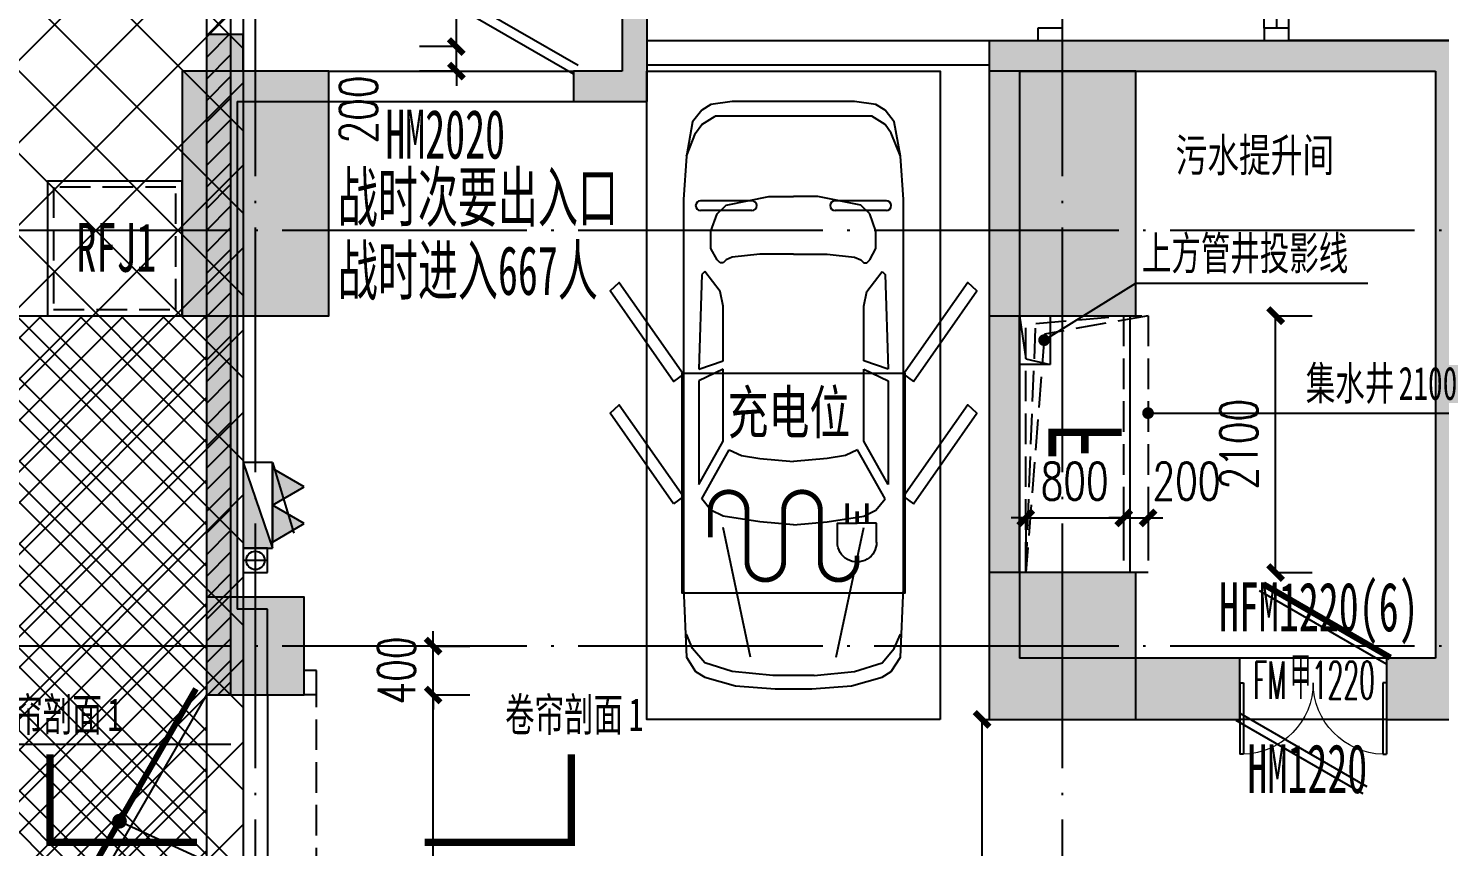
# Model space of a CAD drawing. Header units: millimetres. Extents: x 12325263 to 13848842, y -1463133 to 573208.
# Drawn here: x 12562939 to 12574483, y -1140928 to -1134237 of the extents above; entities that cross this region are included whole.
import ezdxf
from ezdxf.xclip import XClip

# ---------------------------------------------------------------- set-up
doc = ezdxf.new("R2010")
doc.units = ezdxf.units.MM
doc.header["$LTSCALE"] = 1000
doc.header["$XCLIPFRAME"] = 0
for name, pattern in [('__DASH', [0.35, 0.25, -0.1]), ('ACAD_ISO02W100', [15, 12, -3]), ('DASH', [0.35, 0.25, -0.1]), ('DASHED2', [0.375, 0.25, -0.125]), ('DOTE', [2.42, 2, -0.2, 0.02, -0.2]), ('地下室负三层平面图$0$-3F平面$0$$AUDIT_BAD_LTYPE2', [0])]:
    doc.linetypes.add(name, pattern=pattern)
for name, color, linetype in [('#s-灭火器', 20, 'Continuous'), ('-2F平面$0$PARTS-CAR公寓子母车位', 240, 'Continuous'), ('-2F平面$0$WALL-SHATCH', 8, 'Continuous'), ('A-ANNO-DIMS', 83, 'Continuous'), ('A-ANNO-SYMB', 3, 'Continuous'), ('A-ANNO-TEXT', 7, 'Continuous'), ('A-AXIS', 16, 'DOTE'), ('A-COLS', 6, 'Continuous'), ('A-WALL', 5, 'Continuous'), ('A-WALL-PATT', 8, 'Continuous'), ('A_WALL(防火墙)', 151, 'Continuous'), ('AXIS', 3, 'Continuous'), ('C-充电桩防火卷帘', 254, 'Continuous'), ('DOOR_FIRE', 1, 'Continuous'), ('DOOR_FIRE_TEXT', 7, 'Continuous'), ('EQUIP_消火栓', 7, 'Continuous'), ('J-集水井', 40, 'Continuous'), ('PUB_DIM', 83, 'Continuous'), ('PUB_HATCH', 8, 'Continuous'), ('PUB_TEXT', 7, 'Continuous'), ('ROAD-LINE', 20, 'Continuous'), ('VPIPE-消防中', 3, 'Continuous'), ('WALL', 5, 'Continuous'), ('人防墙', 6, 'Continuous'), ('人防平时标注', 42, 'Continuous'), ('人防门', 60, 'Continuous'), ('人防门编号', 73, 'Continuous'), ('人防集水井', 62, 'Continuous'), ('公寓机动车库', 23, 'Continuous'), ('投影线', 6, 'ACAD_ISO02W100'), ('水条件', 1, 'Continuous'), ('水沟+分水线', 133, 'Continuous')]:
    doc.layers.add(name, color=color, linetype=linetype)
doc.layers.add('人防文字', color=3, linetype='Continuous', lineweight=15)
doc.styles.add('-黑体', font='simhei.ttf')
doc.styles.add('_TCH_DIM_T3', font='SIMPLEX.shx', dxfattribs={"width": 0.705882, "bigfont": 'GBCBIG.shx'})
doc.styles.add('_TCH_WINDOW', font='SIMPLEX', dxfattribs={"width": 0.7, "height": 3.5, "bigfont": 'GBCBIG'})
doc.styles.add('TITXV', font='', dxfattribs={"width": 0.7})
doc.styles.add('宋体', font='', dxfattribs={"width": 0.65})
doc.styles.add('标注宋体', font='', dxfattribs={"width": 0.6})
doc.styles.add('黑体', font='simhei.ttf', dxfattribs={"width": 0.7})
doc.styles.get('TITXV').set_extended_font_data('SimSun')
doc.styles.get('宋体').set_extended_font_data('SimSun')
doc.styles.get('标注宋体').set_extended_font_data('NSimSun')
doc.dimstyles.new('_TCH_ARCH&&120', dxfattribs={"dimtxt": 306, "dimasz": 120, "dimexe": 300, "dimexo": 360, "dimgap": 147, "dimtad": 1, "dimdec": 0, "dimzin": 0, "dimdsep": 46, "dimtxsty": '_TCH_DIM_T3', "dimblk": 'ARCHTICK', "dimcen": 0.09, "dimclrt": 7, "dimazin": 2, "dimtfac": 1, "dimtdec": 0, "dimtix": 1, "dimtmove": 2, "dimatfit": 3, "dimfxl": 1, "dimfxlon": 1, "dimtolj": 1, "dimtzin": 0, "dimarcsym": 0})

# ---------------------------------------------------------------- blocks, each defined once
blk = doc.blocks.new('asdgafgfasdfagfagasdgagRFJ1')
at = {"layer": '人防集水井'}
blk.add_lwpolyline([(-50, -1050), (1050, -1050), (1050, 50), (-50, 50)], close=True, dxfattribs=at)
at = {"layer": '人防集水井', "linetype": 'DASH'}
blk.add_lwpolyline([(0, -1000), (1000, -1000), (1000, 0), (0, 0)], close=True, dxfattribs=at)
at = {"layer": '人防集水井', "style": '标注宋体', "width": 0.6}
blk.add_text('RFJ1', height=400, dxfattribs=at).set_placement((186, -691))
blk = doc.blocks.new('asdgafgfasdfagfagasdgagadfgsdhgd$DorLib2D$00000183')
at = {"color": 0}
for p, q in [((-0.52, 0.0846), (0.346, 0.5846)), ((-0.5, 0.05), (0.366, 0.55))]:
    blk.add_line(p, q, dxfattribs=at)
blk = doc.blocks.new('asdgafgfasdfagfagasdgagadfgsdhgd人防$DorLib2D$00000211')
at = {"color": 0}
for p, q in [((-0.5, 0.05), (-0.067, 0.3)), ((0.5, 0.05), (0.067, 0.3))]:
    blk.add_line(p, q, dxfattribs=at)
at = {"color": 0, "const_width": 0.01}
for points in [[(-0.51, 0.0673), (-0.077, 0.3173)], [(0.51, 0.0673), (0.077, 0.3173)]]:
    blk.add_lwpolyline(points, dxfattribs=at)
blk = doc.blocks.new('asdgafgfasdfagfagasdgag$DorLib2D$00000206')
at = {"color": 0}
for p, q in [((-0.5267, 0.2129), (0.3394, 0.7129)), ((-0.5, 0.1667), (0.366, 0.6667)), ((0.5, -0.1667), (-0.366, -0.6667)), ((0.5267, -0.2129), (-0.3394, -0.7129))]:
    blk.add_line(p, q, dxfattribs=at)
blk = doc.blocks.new('asdgafgf20230228-rf2')
at = {"layer": 'PUB_HATCH'}
for points in [[(-3717, -12567), (-3800, -12650), (-3800, -15600), (-3600, -15850), (-3600, -12650)], [(-6900, -15600), (-6900, -15300), (-7200, -15300), (-7200, -15700), (-7017, -15717)], [(-550, -15600), (-800, -15350), (-800, -20900), (-550, -20400)], [(-800, -15350), (-550, -15600), (2850, -15600), (3100, -15350)], [(3100, -15350), (2850, -15600), (2850, -20400), (3100, -20900)], [(-6950, -15850), (-6200, -15850), (-6200, -15600), (-6900, -15600), (-7017, -15717)], [(-3800, -15600), (-4200, -15600), (-4200, -15850), (-3600, -15850)], [(-7017, -15717), (-7200, -15700), (-7200, -20000), (-6950, -20000), (-6950, -15850)], [(-7200, -20000), (-7200, -20700), (-6700, -20700), (-6700, -20000)], [(-800, -20900), (1250, -20900), (1250, -20400), (-550, -20400)], [(2850, -20400), (2450, -20400), (2450, -20900), (3100, -20900)]]:
    blk.add_hatch(color=256, dxfattribs=at).paths.add_polyline_path(points)
at = {"layer": '人防平时标注'}
h = blk.add_hatch(dxfattribs=at)
h.set_pattern_fill('ANSI37', color=8, scale=150, angle=-90.0001)
h.set_pattern_definition([(314.99993, (-176411.65, -48344.47), (168.38, 168.3796), []), (44.99993, (-176411.65, -48344.47), (-168.3796, 168.38), [])])
h.paths.add_polyline_path([(-10300, -17600), (-7200, -17600), (-7200, -26400), (-10300, -26400)])
at = {"layer": '人防墙'}
for p, q in [((-3800, -12650), (-3800, -15600)), ((-3600, -12650), (-3600, -15850)), ((-6900, -15300), (-7200, -15300)), ((-7200, -15300), (-7200, -15700)), ((-6900, -15600), (-6900, -15300)), ((-800, -15350), (-800, -20900)), ((-800, -15350), (3100, -15350)), ((-6200, -15600), (-6900, -15600)), ((-6200, -15850), (-6200, -15600)), ((-3800, -15600), (-4200, -15600)), ((-4200, -15600), (-4200, -15850)), ((-550, -15600), (-550, -20400)), ((-550, -15600), (2850, -15600)), ((2850, -15600), (2850, -20400)), ((-7200, -15700), (-7200, -20000)), ((-6950, -15850), (-6200, -15850)), ((-6950, -15850), (-6950, -20000)), ((-4200, -15850), (-3600, -15850)), ((-7200, -20000), (-7200, -20000)), ((-7200, -20000), (-7200, -20700)), ((-6700, -20000), (-6950, -20000)), ((-6700, -20700), (-6700, -20000)), ((1250, -20400), (-550, -20400)), ((1250, -20900), (1250, -20400)), ((2850, -20400), (2450, -20400)), ((2450, -20400), (2450, -20900)), ((-7200, -20700), (-6700, -20700)), ((-800, -20900), (1250, -20900)), ((2450, -20900), (3100, -20900))]:
    blk.add_line(p, q, dxfattribs=at)
at = {"layer": '人防平时标注', "elevation": 0}
blk.add_lwpolyline([(-10300, -17600), (-7200, -17600), (-7200, -26400), (-10300, -26400)], close=True, dxfattribs=at)
at = {"layer": '人防门'}
for p, q in [((-7200, -13300, 0), (-7200, -15300, 0)), ((-6900, -13300, 0), (-6900, -15300, 0)), ((-6200, -15600, 0), (-4200, -15600, 0)), ((-6200, -15850, 0), (-4200, -15850, 0)), ((2450, -20400, 0), (1250, -20400, 0)), ((2450, -20900, 0), (1250, -20900, 0))]:
    blk.add_line(p, q, dxfattribs=at)
at = {"layer": '人防门', "const_width": 50, "elevation": 0}
blk.add_lwpolyline([(2482, -20395), (1443, -19795)], dxfattribs=at)
at = {"layer": '人防门编号'}
blk.add_line((-7912, -21733), (-6038, -22586), dxfattribs=at)
at = {"layer": '人防门编号', "const_width": 60}
blk.add_lwpolyline([(-7939, -21720, 1), (-7884, -21745, 1)], format="xyb", close=True, dxfattribs=at)
at = {"layer": '人防门', "ltscale": 1000, "xscale": -2000, "yscale": 2000, "zscale": 250, "rotation": 359.9999999999879}
blk.add_blockref('asdgafgfasdfagfagasdgagadfgsdhgd$DorLib2D$00000183', (-5200, -15725), dxfattribs=at)
at = {"layer": '人防门', "zscale": 500}
for name, p, xscale, yscale, rotation in [('asdgafgfasdfagfagasdgag$DorLib2D$00000206', (1850, -20650), -1200, 1200, 179.9997705855756), ('asdgafgfasdfagfagasdgagadfgsdhgd人防$DorLib2D$00000211', (-6950, -23200), -5000, -5000, 270)]:
    blk.add_blockref(name, p, dxfattribs=dict(at, xscale=xscale, yscale=yscale, rotation=rotation))
at = {"layer": '人防集水井', "linetype": 'DASH', "rotation": 359.9995189825989}
blk.add_blockref('asdgafgfasdfagfagasdgagRFJ1', (-8450, -16550, 0), dxfattribs=at)
at = {"layer": '人防文字', "style": '标注宋体', "width": 0.6}
for s, p in [('战时次要出入口', (-6126, -16830, 0)), ('战时进入667人', (-6126, -17430, 0))]:
    blk.add_text(s, height=400, rotation=359.9999, dxfattribs=at).set_placement(p)
at = {"layer": '人防门编号', "style": '标注宋体', "width": 0.6}
blk.add_text('HM2020', height=400, dxfattribs=at).set_placement((-5738, -16316, 0))
for s, p in [('HFM1220(6)', (1080, -20180)), ('HM1220', (1313, -21503))]:
    blk.add_text(s, height=400, rotation=360, dxfattribs=at).set_placement(p)
blk = doc.blocks.new('asdfgf')
at = {"layer": 'J-集水井', "linetype": 'DASH'}
blk.add_line((0, 200), (2100, 200), dxfattribs=at)
at = {"layer": 'J-集水井', "color": 251, "linetype": 'Continuous'}
blk.add_lwpolyline([(2100, 1050), (0, 1050), (0, 150), (2100, 150)], close=True, dxfattribs=at)
at = {"layer": 'J-集水井', "linetype": 'DASH'}
blk.add_lwpolyline([(2100, 1000), (0, 1000), (0, 0), (2100, 0)], close=True, dxfattribs=at)
blk.add_lwpolyline([(0, 0), (151, 847), (2100, 1000)], dxfattribs=at)
at = {"layer": 'J-集水井', "color": 3, "linetype": 'DASH'}
blk.add_lwpolyline([(0, 1000), (0, 200), (2100, 200), (2100, 1000)], close=True, dxfattribs=at)
blk.add_lwpolyline([(2100, 1000), (64, 918), (0, 200)], dxfattribs=at)
at = {"layer": 'J-集水井', "color": 7, "style": '-黑体', "width": 0.8}
blk.add_text('F', height=600, rotation=0, dxfattribs=at).set_placement((857, 216))
blk = doc.blocks.new('_FZH')
blk.add_lwpolyline([(-0.5, -0.5), (0.5, -0.5), (0.5, 0.5), (-0.5, 0.5)], close=True)
at = {"layer": 'PUB_HATCH'}
blk.add_solid([(-0.5, -0.5), (0.5, -0.5), (-0.5, 0.5), (0.5, 0.5)], dxfattribs=at)
blk = doc.blocks.new('1-3F')
at = {"layer": 'A-COLS', "xscale": 1200, "yscale": 2000, "zscale": 2000}
for p in [(-39500, 300), (-32900, 300)]:
    blk.add_blockref('_FZH', p, dxfattribs=at)
at = {"layer": 'A-COLS', "rotation": 270}
for p, xscale, yscale, zscale in [((-32900, -3400), 1200, 1200, 1200), ((-39500, -3400), 800, 800, 800)]:
    blk.add_blockref('_FZH', p, dxfattribs=dict(at, xscale=xscale, yscale=yscale, zscale=zscale))
blk = doc.blocks.new('adgshg13--2F平面$0$A$C7F010FC0')
at = {"layer": '-2F平面$0$WALL-SHATCH'}
h = blk.add_hatch(color=256, dxfattribs=at)
h.dxf.hatch_style = 1
h.paths.add_polyline_path([(-60384, -16881), (-763, 197), (12588, -13153), (12588, -157996), (-162965, -188820), (-171262, -180523), (-171262, -31311), (-150707, -10756), (-131860, -7981), (-99162, -7981), (-99162, -4981), (-76620, -4981), (-70108, -16881)], flags=16)
h.paths.add_polyline_path([(-60091, -16381), (-647, 647), (12988, -12988), (12988, -158332), (-163101, -189250), (-171662, -180689), (-171662, -31145), (-150778, -10261), (-131897, -7481), (-99562, -7481), (-99562, -4581), (-76366, -4581), (-69908, -16381)])
blk = doc.blocks.new('adgshgbj--2F平面$0$报建车道-2')
at = {"layer": 'ROAD-LINE'}
blk.add_line((128276, -155225), (134628, -154110), dxfattribs=at)
blk = doc.blocks.new('adgshg2qbj-gycw-bj-13--2F平面$0$CAR-子车位')
blk.add_line((1697, 1697), (3748, -3748))
blk.add_lwpolyline([(0, 0), (1697, 1697), (5445, -2051), (3748, -3748)], close=True)
at = {"extrusion": (-0.000316636, -0.000316636, 1), "elevation": -1}
blk.add_lwpolyline([(955, -601), (2298, 742), (2227, 813), (884, -530)], close=True, dxfattribs=at)
blk = doc.blocks.new('A$C2A3E77E8')
at = {"layer": '-2F平面$0$PARTS-CAR公寓子母车位', "xscale": -1, "rotation": 54.9584734832932}
blk.add_blockref('adgshg2qbj-gycw-bj-13--2F平面$0$CAR-子车位', (520108.5, 57234.6), dxfattribs=at)
blk.add_blockref('adgshgbj--2F平面$0$报建车道-2', (389845.5, 200902.2))
at = {"layer": 'WALL', "color": 1}
blk.add_blockref('adgshg13--2F平面$0$A$C7F010FC0', (561507.9, 205483.1), dxfattribs=at)
blk = doc.blocks.new('asdfsfsdf')
at = {"color": 253, "linetype": '地下室负三层平面图$0$-3F平面$0$$AUDIT_BAD_LTYPE2', "transparency": 33554559, "extrusion": (0.000447791, 3.52996e-16, 1)}
for p, q in [((-169, -110, 0), (-500, -141, 0)), ((169, -110, 0), (-169, -110, 0)), ((169, -110, 0), (500, -141, 0)), ((-725, -212, 0), (-825, -329, 0)), ((-500, -141, 0), (-725, -212, 0)), ((500, -141, 0), (725, -212, 0)), ((725, -212, 0), (825, -329, 0)), ((-825, -329, 0), (-875, -447, 0)), ((-350, -259, 0), (-575, -1318, 0)), ((350, -259, 0), (575, -1318, 0)), ((825, -329, 0), (875, -447, 0)), ((-275, -1365, 0), (-575, -1412, 0)), ((0, -1341), (-275, -1365, 0)), ((0, -1341), (275, -1365, 0)), ((275, -1365, 0), (575, -1412, 0)), ((-675, -1459, 0), (-750, -1553, 0)), ((-575, -1412, 0), (-675, -1459, 0)), ((575, -1412, 0), (675, -1459, 0)), ((675, -1459, 0), (750, -1553, 0)), ((-750, -1553, 0), (-525, -1953, 0)), ((750, -1553, 0), (525, -1953, 0)), ((-775, -2518, 0), (-775, -1671, 0)), ((-775, -1671, 0), (-575, -2024, 0)), ((775, -1671, 0), (575, -2024, 0)), ((775, -2518, 0), (775, -1671, 0)), ((-525, -1953, 0), (-425, -1906, 0)), ((-425, -1906, 0), (-275, -1882, 0)), ((-275, -1882, 0), (0, -1859)), ((275, -1882, 0), (0, -1859)), ((425, -1906, 0), (275, -1882, 0)), ((525, -1953, 0), (425, -1906, 0)), ((-575, -2024, 0), (-575, -2612, 0)), ((575, -2024, 0), (575, -2612, 0)), ((-575, -2612, 0), (-775, -2518, 0)), ((575, -2612, 0), (775, -2518, 0)), ((-775, -2612, 0), (-575, -2682, 0)), ((-750, -3388, 0), (-775, -2612, 0)), ((775, -2612, 0), (575, -2682, 0)), ((750, -3388, 0), (775, -2612, 0)), ((-575, -2682, 0), (-575, -3129, 0)), ((575, -2682, 0), (575, -3129, 0)), ((-575, -3129, 0), (-600, -3247, 0)), ((575, -3129, 0), (600, -3247, 0)), ((-600, -3247, 0), (-725, -3412, 0)), ((600, -3247, 0), (725, -3412, 0)), ((-725, -3412, 0), (-750, -3388, 0)), ((725, -3412, 0), (750, -3388, 0)), ((-625, -3506, 0), (-675, -3600, 0)), ((-600, -3482, 0), (-625, -3506, 0)), ((-575, -3482, 0), (-600, -3482, 0)), ((-550, -3506, 0), (-575, -3482, 0)), ((-500, -3529, 0), (-550, -3506, 0)), ((-275, -3553, 0), (-500, -3529, 0)), ((0, -3553), (-275, -3553, 0)), ((0, -3553), (275, -3553, 0)), ((275, -3553, 0), (500, -3529, 0)), ((500, -3529, 0), (550, -3506, 0)), ((550, -3506, 0), (575, -3482, 0)), ((575, -3482, 0), (600, -3482, 0)), ((600, -3482, 0), (625, -3506, 0)), ((625, -3506, 0), (675, -3600, 0)), ((-675, -3600, 0), (-675, -3741, 0)), ((675, -3600, 0), (675, -3741, 0)), ((-675, -3741, 0), (-625, -3882, 0)), ((675, -3741, 0), (625, -3882, 0)), ((-625, -3882, 0), (-550, -3953, 0)), ((625, -3882, 0), (550, -3953, 0)), ((-550, -3953, 0), (-200, -4024, 0)), ((-200, -4024, 0), (0, -4024)), ((200, -4024, 0), (0, -4024)), ((550, -3953, 0), (200, -4024, 0)), ((-875, -4353, 0), (-800, -4541, 0)), ((875, -4353, 0), (800, -4541, 0)), ((-800, -4541, 0), (-750, -4612, 0)), ((-750, -4612, 0), (-641, -4680, 0)), ((750, -4612, 0), (641, -4680, 0)), ((800, -4541, 0), (750, -4612, 0)), ((641, -4680, 0), (-641, -4680, 0))]:
    blk.add_line(p, q, dxfattribs=at)
for points in [[(-475, -24), (-150, 0), (150, 0), (475, -24), (725, -94), (800, -141), (875, -259), (900, -824), (900, -4000), (875, -4353), (825, -4635), (750, -4729), (675, -4776), (500, -4800), (-500, -4800), (-675, -4776), (-750, -4729), (-825, -4635), (-875, -4353), (-900, -4000), (-900, -824), (-875, -259), (-800, -141), (-725, -94)], [(-982, -1513), (-1500, -2253), (-1425, -2321), (-900, -1571)]]:
    blk.add_lwpolyline(points, close=True, dxfattribs=at)
at = {"color": 253, "linetype": '地下室负三层平面图$0$-3F平面$0$$AUDIT_BAD_LTYPE2', "transparency": 33554559, "extrusion": (0.000447791, 3.52996e-16, 1), "elevation": 0}
for points in [[(982, -1513), (1500, -2253), (1425, -2321), (900, -1571)], [(-900, -2571), (-982, -2513), (-1500, -3253), (-1425, -3321)], [(982, -2513), (1500, -3253), (1425, -3321), (900, -2571)]]:
    blk.add_lwpolyline(points, close=True, dxfattribs=at)
blk = doc.blocks.new('车位')
h = blk.add_hatch()
h.set_pattern_fill('ANSI31', color=256, scale=1000)
h.set_pattern_definition([(45, (-2400, -5300), (-1122.53, 1122.53), [])])
h.paths.add_polyline_path([(1880, -3855), (1880, -3695), (1720, -3695), (1560, -3695), (1560, -3855, 0.989863)])
for p, q in [((400, -1100), (400, -1100)), ((860, -1060), (440, -1060)), ((860, -1140), (440, -1140)), ((1500, -1100), (1500, -1100)), ((1960, -1060), (1540, -1060)), ((1960, -1140), (1540, -1140)), ((2000, -1100), (2000, -1100)), ((1880, -3695), (1720, -3695)), ((1880, -3855), (1880, -3695))]:
    blk.add_line(p, q)
for points in [[(2400, -5300), (0, -5300), (0, 0), (2400, 0)], [(290, -2469), (2110, -2469), (2110, -4269), (290, -4269)]]:
    blk.add_lwpolyline(points, close=True)
at = {"const_width": 40}
blk.add_lwpolyline([(520, -3813), (520, -3590, -1), (820, -3590), (820, -4011, 1), (1120, -4011), (1120, -3590, -1), (1420, -3590), (1420, -4011, 1), (1720, -4011), (1720, -3963)], format="xyb", dxfattribs=at)
at = {"const_width": 30}
for points in [[(1640, -3695), (1640, -3534)], [(1800, -3695), (1800, -3534)], [(1720, -3695), (1720, -3600)]]:
    blk.add_lwpolyline(points, dxfattribs=at)
blk.add_lwpolyline([(1880, -3851, -1), (1560, -3855), (1560, -3695), (1720, -3695)], format="xyb")
for centre, start, end in [((440, -1100), 90, 180), ((440, -1100), 180, 270), ((860, -1100), 0, 90), ((860, -1100), 270, 0), ((1540, -1100), 90, 180), ((1540, -1100), 180, 270), ((1960, -1100), 0, 90), ((1960, -1100), 0, 90), ((1960, -1100), 270, 0), ((1960, -1100), 270, 0)]:
    blk.add_arc(centre, 40, start, end)
at = {"xscale": -1, "rotation": 180}
blk.add_blockref('asdfsfsdf', (1200, -5050), dxfattribs=at)
at = {"insert": (662, -2615), "char_height": 350, "attachment_point": 1, "rotation": 360, "style": '黑体'}
blk.add_mtext_dynamic_manual_height_columns('充电位', width=1328.11, gutter_width=1750, heights=[0], dxfattribs=at)
blk = doc.blocks.new('管位')
at = {"layer": '水条件'}
blk.add_line((12573126, 675360), (12573126, 675160), dxfattribs=at)
blk.add_lwpolyline([(12573026, 675360), (12573226, 675360), (12573226, 675160), (12573026, 675160)], close=True, dxfattribs=at)
blk = doc.blocks.new('灭火器')
at = {"layer": '#s-灭火器', "ltscale": 1000}
for points in [[(292444, 59707), (292144, 59707), (292294, 59447)], [(292744, 59707), (292444, 59707), (292594, 59447)]]:
    blk.add_hatch(color=256, dxfattribs=at).paths.add_polyline_path(points)
for points in [[(292294, 59447), (292444, 59707), (292144, 59707)], [(292594, 59447), (292744, 59707), (292444, 59707)]]:
    blk.add_lwpolyline(points, close=True, dxfattribs=at)
blk = doc.blocks.new('$TWTSYS$00000508')
for p, q in [((-0.5, 0.5), (0.324, 1.224)), ((-0.5, 0.5), (-0.5, -0.5)), ((-0.5, -0.5), (0.5, 0.5)), ((0.5, 0.5), (-0.5, 0.5)), ((0.5, -0.5), (0.5, 0.5)), ((-0.5, -0.5), (0.5, -0.5))]:
    blk.add_line(p, q)
blk.add_solid([(0.5, -0.5), (0.5, 0.5), (-0.5, -0.5)])
blk = doc.blocks.new('消火栓')
at = {"layer": '#s-灭火器', "rotation": 180.0000000000001}
blk.add_blockref('灭火器', (12864422, 734932), dxfattribs=at)
at = {"layer": 'EQUIP_消火栓', "xscale": 700, "yscale": 240, "zscale": 700}
blk.add_blockref('$TWTSYS$00000508', (12571978, 675105), dxfattribs=at)
blk = doc.blocks.new('asdfasfads')
at = {"layer": 'VPIPE-消防中'}
blk.add_circle((-200, -14950), 75, dxfattribs=at)
at = {"rotation": 270}
blk.add_blockref('消火栓', (-675285, 12557478), dxfattribs=at)
at = {"layer": '水条件', "xscale": -1, "rotation": 270}
blk.add_blockref('管位', (-675460, -12588076), dxfattribs=at)
blk = doc.blocks.new('qlzw')
at = {"layer": 'A-AXIS'}
for p, q in [((12431366.8, 979489.8), (12431366.8, 1082089.8)), ((12437966.8, 979489.8), (12437966.8, 1082089.8)), ((12404966.8, 995989.8), (12486866.8, 995989.8)), ((12404966.8, 992589.8), (12485416.8, 992589.8))]:
    blk.add_line(p, q, dxfattribs=at)
blk = doc.blocks.new('_ArchTick')
at = {"color": 0, "linetype": 'ByBlock', "const_width": 0.4}
blk.add_lwpolyline([(-0.5, -0.5), (0.5, 0.5)], dxfattribs=at)
blk = doc.blocks.new('*D3752')
at = {"layer": 'A-ANNO-DIMS', "color": 0, "lineweight": -2, "transparency": 16777216}
for p, q in [((12573139, -1136587), (12573440, -1136587)), ((12573140, -1138687), (12573140, -1136587)), ((12573139, -1138687), (12573440, -1138687))]:
    blk.add_line(p, q, dxfattribs=at)
at = {"layer": 'Defpoints', "color": 0, "transparency": 16777216}
for p in [(12571997, -1136587), (12573140, -1136587), (12571997, -1138687)]:
    blk.add_point(p, dxfattribs=at)
at = {"layer": 'A-ANNO-DIMS', "color": 0, "lineweight": -2, "transparency": 16777216, "xscale": 120, "yscale": 120, "zscale": 120}
for p, rotation in [((12573140, -1136587), 90), ((12573140, -1138687), 270)]:
    blk.add_blockref('_ArchTick', p, dxfattribs=dict(at, rotation=rotation))
at = {"layer": 'A-ANNO-DIMS', "color": 7, "transparency": 16777216, "insert": (12572840, -1137637), "char_height": 306, "attachment_point": 5, "rotation": 90, "style": '_TCH_DIM_T3'}
blk.add_mtext('\\A1;2100', dxfattribs=at)
blk = doc.blocks.new('*D3753')
at = {"layer": 'A-ANNO-DIMS', "color": 0, "lineweight": -2, "transparency": 16777216}
for p, q in [((12571097, -1138240), (12570977, -1138240)), ((12571097, -1138239), (12571097, -1138540)), ((12571097, -1138240), (12571897, -1138240)), ((12571897, -1138239), (12571897, -1138540)), ((12571897, -1138240), (12572017, -1138240))]:
    blk.add_line(p, q, dxfattribs=at)
at = {"layer": 'Defpoints', "color": 0, "transparency": 16777216}
for p in [(12571097, -1137280), (12571897, -1137280), (12571897, -1138240)]:
    blk.add_point(p, dxfattribs=at)
at = {"layer": 'A-ANNO-DIMS', "color": 0, "lineweight": -2, "transparency": 16777216, "xscale": 120, "yscale": 120, "zscale": 120}
blk.add_blockref('_ArchTick', (12571097, -1138240), dxfattribs=at)
at = {"layer": 'A-ANNO-DIMS', "color": 0, "lineweight": -2, "transparency": 16777216, "xscale": 120, "yscale": 120, "zscale": 120, "rotation": 180}
blk.add_blockref('_ArchTick', (12571897, -1138240), dxfattribs=at)
at = {"layer": 'A-ANNO-DIMS', "color": 7, "transparency": 16777216, "insert": (12571497, -1137940), "char_height": 306, "attachment_point": 5, "style": '_TCH_DIM_T3'}
blk.add_mtext('\\A1;800', dxfattribs=at)
blk = doc.blocks.new('*D3754')
at = {"layer": 'A-ANNO-DIMS', "color": 0, "lineweight": -2, "transparency": 16777216}
for p, q in [((12571897, -1138240), (12571777, -1138240)), ((12571897, -1138239), (12571897, -1138540)), ((12571897, -1138240), (12572097, -1138240)), ((12572097, -1138239), (12572097, -1138540)), ((12572097, -1138240), (12572217, -1138240))]:
    blk.add_line(p, q, dxfattribs=at)
at = {"layer": 'Defpoints', "color": 0, "transparency": 16777216}
for p in [(12571897, -1137280), (12572097, -1137280), (12572097, -1138240)]:
    blk.add_point(p, dxfattribs=at)
at = {"layer": 'A-ANNO-DIMS', "color": 0, "lineweight": -2, "transparency": 16777216, "xscale": 120, "yscale": 120, "zscale": 120}
blk.add_blockref('_ArchTick', (12571897, -1138240), dxfattribs=at)
at = {"layer": 'A-ANNO-DIMS', "color": 0, "lineweight": -2, "transparency": 16777216, "xscale": 120, "yscale": 120, "zscale": 120, "rotation": 180}
blk.add_blockref('_ArchTick', (12572097, -1138240), dxfattribs=at)
at = {"layer": 'A-ANNO-DIMS', "color": 7, "transparency": 16777216, "insert": (12572411, -1137940), "char_height": 306, "attachment_point": 5, "style": '_TCH_DIM_T3'}
blk.add_mtext('\\A1;200', dxfattribs=at)
blk = doc.blocks.new('*D3768')
at = {"layer": 'A-ANNO-DIMS', "color": 0, "lineweight": -2, "transparency": 16777216}
for p, q in [((12566249, -1139687), (12566550, -1139687)), ((12566250, -1144687), (12566250, -1139687)), ((12566249, -1144687), (12566550, -1144687))]:
    blk.add_line(p, q, dxfattribs=at)
at = {"layer": 'Defpoints', "color": 0, "transparency": 16777216}
for p in [(12565297, -1139687), (12566250, -1139687), (12565297, -1144687)]:
    blk.add_point(p, dxfattribs=at)
at = {"layer": 'A-ANNO-DIMS', "color": 0, "lineweight": -2, "transparency": 16777216, "xscale": 120, "yscale": 120, "zscale": 120}
for p, rotation in [((12566250, -1139687), 89.9998277755852), ((12566250, -1144687), 269.9998277755852)]:
    blk.add_blockref('_ArchTick', p, dxfattribs=dict(at, rotation=rotation))
at = {"layer": 'A-ANNO-DIMS', "color": 7, "transparency": 16777216, "insert": (12565950, -1142187), "char_height": 306, "attachment_point": 5, "rotation": 89.9998, "style": '_TCH_DIM_T3'}
blk.add_mtext('\\A1;5000', dxfattribs=at)
blk = doc.blocks.new('*D3769')
at = {"layer": 'A-ANNO-DIMS', "color": 0, "lineweight": -2, "transparency": 16777216}
for p, q in [((12566250, -1139287), (12566250, -1139167)), ((12566249, -1139287), (12566550, -1139287)), ((12566250, -1139687), (12566250, -1139287)), ((12566249, -1139687), (12566550, -1139687)), ((12566250, -1139687), (12566250, -1139807))]:
    blk.add_line(p, q, dxfattribs=at)
at = {"layer": 'Defpoints', "color": 0, "transparency": 16777216}
for p in [(12565297, -1139287), (12566250, -1139287), (12565297, -1139687)]:
    blk.add_point(p, dxfattribs=at)
at = {"layer": 'A-ANNO-DIMS', "color": 0, "lineweight": -2, "transparency": 16777216, "xscale": 120, "yscale": 120, "zscale": 120}
for p, rotation in [((12566250, -1139287), 269.9998277756121), ((12566250, -1139687), 89.99982777561213)]:
    blk.add_blockref('_ArchTick', p, dxfattribs=dict(at, rotation=rotation))
at = {"layer": 'A-ANNO-DIMS', "color": 7, "transparency": 16777216, "insert": (12565950, -1139487), "char_height": 306, "attachment_point": 5, "rotation": 89.9998, "style": '_TCH_DIM_T3'}
blk.add_mtext('\\A1;400', dxfattribs=at)
blk = doc.blocks.new('*D3818')
at = {"layer": 'Defpoints', "color": 0, "transparency": 16777216}
for p in [(12569397, -1139887), (12570740, -1139887), (12569397, -1145387)]:
    blk.add_point(p, dxfattribs=at)
at = {"layer": 'PUB_DIM', "color": 0, "lineweight": -2, "transparency": 16777216}
for p, q in [((12570739, -1139887), (12571040, -1139887)), ((12570740, -1145387), (12570740, -1139887)), ((12570739, -1145387), (12571040, -1145387))]:
    blk.add_line(p, q, dxfattribs=at)
at = {"layer": 'PUB_DIM', "color": 0, "lineweight": -2, "transparency": 16777216, "xscale": 120, "yscale": 120, "zscale": 120}
for p, rotation in [((12570740, -1139887), 90), ((12570740, -1145387), 270)]:
    blk.add_blockref('_ArchTick', p, dxfattribs=dict(at, rotation=rotation))
at = {"layer": 'PUB_DIM', "color": 7, "transparency": 16777216, "insert": (12570440, -1142637), "char_height": 306, "attachment_point": 5, "rotation": 90, "style": '_TCH_DIM_T3'}
blk.add_mtext('\\A1;5500', dxfattribs=at)
blk = doc.blocks.new('*D3933')
at = {"layer": 'Defpoints', "color": 0, "transparency": 16777216}
for p in [(12566440, -1130887), (12567397, -1130887), (12567397, -1134387)]:
    blk.add_point(p, dxfattribs=at)
at = {"layer": 'PUB_DIM', "color": 0, "lineweight": -2, "transparency": 16777216}
for p, q in [((12566441, -1130887), (12566140, -1130887)), ((12566440, -1134387), (12566440, -1130887)), ((12566441, -1134387), (12566140, -1134387))]:
    blk.add_line(p, q, dxfattribs=at)
at = {"layer": 'PUB_DIM', "color": 0, "lineweight": -2, "transparency": 16777216, "xscale": 120, "yscale": 120, "zscale": 120}
for p, rotation in [((12566440, -1130887), 90), ((12566440, -1134387), 270)]:
    blk.add_blockref('_ArchTick', p, dxfattribs=dict(at, rotation=rotation))
at = {"layer": 'PUB_DIM', "color": 7, "transparency": 16777216, "insert": (12566140, -1132320), "char_height": 306, "attachment_point": 5, "rotation": 90, "style": '_TCH_DIM_T3'}
blk.add_mtext('\\A1;3500', dxfattribs=at)
blk = doc.blocks.new('*D3934')
at = {"layer": 'Defpoints', "color": 0, "transparency": 16777216}
for p in [(12566440, -1134387), (12567397, -1134387), (12567397, -1134587)]:
    blk.add_point(p, dxfattribs=at)
at = {"layer": 'PUB_DIM', "color": 0, "lineweight": -2, "transparency": 16777216}
for p, q in [((12566440, -1134387), (12566440, -1134267)), ((12566441, -1134387), (12566140, -1134387)), ((12566440, -1134587), (12566440, -1134387)), ((12566441, -1134587), (12566140, -1134587)), ((12566440, -1134587), (12566440, -1134707))]:
    blk.add_line(p, q, dxfattribs=at)
at = {"layer": 'PUB_DIM', "color": 0, "lineweight": -2, "transparency": 16777216, "xscale": 120, "yscale": 120, "zscale": 120}
for p, rotation in [((12566440, -1134387), 270), ((12566440, -1134587), 90)]:
    blk.add_blockref('_ArchTick', p, dxfattribs=dict(at, rotation=rotation))
at = {"layer": 'PUB_DIM', "color": 7, "transparency": 16777216, "insert": (12565640, -1134901), "char_height": 306, "attachment_point": 5, "rotation": 90, "style": '_TCH_DIM_T3'}
blk.add_mtext('\\A1;200', dxfattribs=at)
blk = doc.blocks.new('$DorLib2D$00000002')
for p, q in [((-0.5, 0), (-0.5, 0.4875)), ((-0.475, 0.4875), (-0.5, 0.4875)), ((-0.475, 0), (-0.475, 0.4875)), ((0.475, 0), (0.475, 0.4875)), ((0.475, 0.4875), (0.5, 0.4875)), ((0.5, 0), (0.5, 0.4875)), ((-0.5, 0), (-0.475, 0)), ((0.5, 0), (0.475, 0))]:
    blk.add_line(p, q)
at = {"lineweight": 13}
for centre, start, end in [((-0.4875, 0), 0, 88.53072), ((0.4875, 0), 91.46928, 180)]:
    blk.add_arc(centre, 0.4875, start, end, dxfattribs=at)
blk = doc.blocks.new('$DorLib2D$00000037')
at = {"linetype": 'DASH'}
blk.add_line((0.5, 0), (-0.5, 0), dxfattribs=at)

msp = doc.modelspace()

# ---------------------------------------------------------------- hatches: boundary and pattern name
at = {"layer": 'A-WALL-PATT'}
h = msp.add_hatch(dxfattribs=at)
h.set_pattern_fill('ANSI37', color=252, scale=300)
h.set_pattern_definition([(45, (0, 0), (-336.759605, 336.759605), []), (135, (0, 0), (-336.759605, -336.759605), [])])
h.paths.add_polyline_path([(12564696.8, -1148386.8), (12504241.6, -1148387), (12504241.6, -1033958), (12634041.3, -1033958), (12627844.5, -1069250.3), (12616665.5, -1067287.4), (12616902.5, -1065937.9), (12610631.1, -1064836.8), (12604673.6, -1064836.8), (12597896.8, -1064836.8), (12597896.8, -1060786.8), (12593492.1, -1060786.8), (12590496.8, -1060786.8), (12590496.8, -1069586.9), (12575796.8, -1069586.9), (12575796.8, -1059986.8), (12574896.8, -1059986.8), (12574896.8, -1057336.8), (12570296.8, -1057336.8), (12570296.8, -1055286.8), (12568296.8, -1055286.8), (12568296.8, -1060086.8), (12564596.6, -1060086.8), (12564596.6, -1069486.8), (12564696.9, -1069486.8), (12564696.8, -1097986.8), (12567296.8, -1097986.8), (12567296.8, -1105536.8), (12565696.8, -1105536.8), (12565696.8, -1113036.8), (12564696.8, -1113036.8)])
h = msp.add_hatch(dxfattribs=at)
h.set_pattern_fill('普通砖', color=256, scale=50, style=0)
h.set_pattern_definition([(45, (0, 89.76), (-88.388383, 88.388383), [])])
h.paths.add_polyline_path([(12564596.8, -1139686.9), (12564596.8, -1134136.7), (12564396.8, -1134136.7), (12564396.8, -1139686.9)])

# ---------------------------------------------------------------- linework, layer by layer
at = {"layer": 'A-ANNO-SYMB', "const_width": 60}
for points in [[(12564318.1, -1140893.2), (12563118.1, -1140893.2), (12563118.1, -1140173.2)], [(12567380, -1140173.2), (12567380, -1140893.2), (12566180, -1140893.2)]]:
    msp.add_lwpolyline(points, dxfattribs=at)
at = {"layer": 'A-WALL'}
for p, q in [((12571396.8, -1134236.8), (12571196.8, -1134236.8)), ((12571196.8, -1134236.8), (12571196.8, -1134336.7)), ((12571396.8, -1134336.7), (12571396.8, -1134236.8)), ((12573246.8, -1134236.8), (12573046.8, -1134236.8)), ((12573046.8, -1134236.8), (12573046.8, -1134336.7)), ((12573246.8, -1134336.7), (12573246.8, -1134236.8)), ((12567996.8, -1134336.8), (12570796.8, -1134336.8)), ((12567996.8, -1134336.8), (12567996.8, -1134536.8)), ((12570796.8, -1134336.8), (12570796.8, -1134536.8)), ((12571196.8, -1134336.7), (12571396.8, -1134336.7)), ((12573046.8, -1134336.7), (12573246.8, -1134336.7)), ((12567996.8, -1134536.8), (12570796.8, -1134536.8)), ((12565296.8, -1139486.8), (12565196.8, -1139486.8)), ((12565196.8, -1139686.8), (12565196.8, -1139486.8)), ((12565296.8, -1139686.8), (12565296.8, -1139486.8)), ((12565296.8, -1139686.8), (12565196.8, -1139686.8))]:
    msp.add_line(p, q, dxfattribs=at)
at = {"layer": 'A-WALL-PATT', "color": 252}
msp.add_lwpolyline([(12564696.9, -1069486.8), (12564696.8, -1097986.8), (12567296.8, -1097986.8), (12567296.8, -1105536.8), (12565696.8, -1105536.8), (12565696.8, -1113036.8), (12564696.8, -1113036.8), (12564696.8, -1148386.8), (12504241.6, -1148387), (12504241.6, -1033958)], dxfattribs=at)
at = {"layer": 'A_WALL(防火墙)'}
for p, q in [((12564396.8, -1134136.7), (12564396.8, -1139686.9)), ((12564596.8, -1139686.9), (12564596.8, -1134136.7)), ((12564396.8, -1139686.9), (12564596.8, -1139686.9))]:
    msp.add_line(p, q, dxfattribs=at)
at = {"layer": 'AXIS'}
for p, q in [((12571246.8, -1136786.8), (12571996.8, -1136320)), ((12571996.8, -1136320), (12573894.4, -1136320)), ((12572096.8, -1137383.2), (12572430, -1137383.2)), ((12572430, -1137383.2), (12578740, -1137383.2))]:
    msp.add_line(p, q, dxfattribs=at)
at = {"layer": 'AXIS', "const_width": 48}
for points in [[(12571226.4, -1136799.5, 1), (12571267.2, -1136774.1, 1)], [(12572072.8, -1137383.2, 1), (12572120.8, -1137383.2, 1)]]:
    msp.add_lwpolyline(points, format="xyb", close=True, dxfattribs=at)
at = {"layer": 'C-充电桩防火卷帘', "linetype": '__DASH'}
msp.add_lwpolyline([(12565296.8, -1144686.8), (12565296.8, -1139686.8)], dxfattribs=at)
at = {"layer": 'DOOR_FIRE'}
msp.add_lwpolyline([(12573046.8, -1133236.8), (12573146.8, -1133236.8), (12573146.8, -1134236.8), (12573046.8, -1134236.8)], close=True, dxfattribs=at)
at = {"layer": '投影线', "linetype": 'DASHED2', "ltscale": 2}
msp.add_lwpolyline([(12571046.8, -1136586.8), (12571296.8, -1136586.8), (12571296.8, -1136986.8), (12571046.8, -1136986.8)], close=True, dxfattribs=at)
msp.add_lwpolyline([(12571046.8, -1136586.8), (12571097.4, -1136938.9), (12571296.8, -1136986.8)], dxfattribs=at)

# ---------------------------------------------------------------- block references
ref = msp.add_blockref('A$C2A3E77E8', (12039933.3, -1095474.8), dxfattribs=dict(rotation=350.0412492537527))
XClip(ref).set_block_clipping_path([(574517.6328491271, 127502.2367430634), (563167.6328490991, 127502.2228846755), (563167.6311767455, 128872.3654828509), (556800.2987149898, 128872.35771109), (544257.8770271596, 126670.0996581088), (543557.4714692105, 130659.0804795903), (536268.9804626536, 129379.331731239), (537790.8662453052, 120711.8038626132), (523312.3703787625, 118169.6006707186), (521652.1357429288, 127625.0713569671), (520765.6618171427, 127469.4202569119), (520307.3778515682, 130079.4678951118), (515776.700237589, 129283.9687092729), (515422.1926091146, 131303.0932199814), (513452.2958014049, 130957.2097736297), (514282.4182554409, 126229.4878651481), (510637.9919826575, 125589.577113275), (512263.534631284, 116331.1783077423), (512362.3527807724, 116348.529120174), (517291.1072248165, 88278.0145814414), (519851.8954271879, 88727.6234641299), (522454.6248882134, 73904.4148362107), (519893.7906026859, 73454.7686835658), (526007.3042119928, 38637.452739819), (480033.7029030509, 30565.0258553012), (466439.1866319198, 28317.0522398334), (446673.6220214516, 140886.9888556413), (578014.3726615645, 163948.422490485), (584117.7942495663, 129187.8787387202)])
for name, p in [('1-3F', (12604296.8, -1135886.8)), ('asdfasfads', (12564996.8, -1123636.8))]:
    msp.add_blockref(name, p)
at = {"layer": 'A_WALL(防火墙)'}
msp.add_blockref('qlzw', (133430, -2131876.5), dxfattribs=at)
at = {"layer": 'C-充电桩防火卷帘', "linetype": '__DASH', "xscale": 5000, "yscale": 5000, "zscale": 100, "rotation": 90.00000000000402}
msp.add_blockref('$DorLib2D$00000037', (12564896.8, -1142186.8), dxfattribs=at)
at = {"layer": 'DOOR_FIRE', "xscale": 1200, "yscale": -1200, "zscale": 100, "rotation": 3.605463033157069e-12}
msp.add_blockref('$DorLib2D$00000002', (12573446.8, -1139586.8), dxfattribs=at)
at = {"layer": '人防墙'}
ref = msp.add_blockref('asdgafgf20230228-rf2', (12571596.8, -1118986.7), dxfattribs=at)
XClip(ref).set_block_clipping_path([(-67355.290652331, -38121.2847742999), (65994.7093476802, 85028.7152257001)])
at = {"layer": '公寓机动车库', "rotation": 90.00000000000001}
msp.add_blockref('车位', (12573246.8, -1134336.9, 0), dxfattribs=at)
at = {"layer": '公寓机动车库'}
msp.add_blockref('车位', (12567996.8, -1134586.8, 0), dxfattribs=at)
at = {"layer": '水沟+分水线', "xscale": -1, "rotation": 90}
msp.add_blockref('asdfgf', (12572096.8, -1136586.8), dxfattribs=at)

# ---------------------------------------------------------------- texts
at = {"layer": 'A-ANNO-TEXT'}
for s, style, width, p in [('污水提升间', 'TITXV', 0.7, (12572321.6, -1135410)), ('卷帘剖面', '宋体', 0.65, (12562576.5, -1139983.2)), ('卷帘剖面', '宋体', 0.65, (12566838.4, -1139983.2)), ('1', '宋体', 0.65, (12563587.6, -1139983.2)), ('1', '宋体', 0.65, (12567849.5, -1139983.2))]:
    msp.add_text(s, height=271.9, dxfattribs=dict(at, style=style, width=width)).set_placement(p)
at = {"layer": 'DOOR_FIRE_TEXT', "style": '_TCH_WINDOW'}
for s, height, width, p in [('FM', 306, 0.494118, (12572955.2, -1139720)), ('甲', 347.2, 0.7, (12573257.6, -1139720)), ('1220', 306, 0.494118, (12573434.5, -1139720))]:
    msp.add_text(s, height=height, dxfattribs=dict(at, width=width)).set_placement(p)
at = {"layer": 'PUB_TEXT', "style": '宋体', "width": 0.65}
for s, p in [('上方管井投影线', (12572046.7, -1136212)), ('集水井', (12573387.2, -1137275.2)), ('2100', (12574145.5, -1137275.2))]:
    msp.add_text(s, height=271.9, dxfattribs=at).set_placement(p)

# ---------------------------------------------------------------- dimensions: what is measured, and where the dimension line sits
at = {"layer": 'A-ANNO-DIMS'}
for p1, p2, distance, picture, middle in [((12571996.8, -1138686.8), (12571996.8, -1136586.8), -1143.2, '*D3752', (12572840, -1137636.8)), ((12571096.8, -1137280), (12571896.8, -1137280), -960, '*D3753', (12571496.8, -1137940)), ((12565296.8, -1139686.8), (12565296.8, -1139286.8), -953.2, '*D3769', (12565950, -1139486.8)), ((12565296.8, -1144686.8), (12565296.8, -1139686.8), -953.2, '*D3768', (12565950, -1142186.8))]:
    dim = msp.add_aligned_dim(p1=p1, p2=p2, distance=distance, dimstyle='_TCH_ARCH&&120', dxfattribs=at)
    dim.commit()
    dim.dimension.update_dxf_attribs({"geometry": picture, "text_midpoint": middle})
dim = msp.add_linear_dim(base=(12572096.8, -1138240), p1=(12571896.8, -1137280), p2=(12572096.8, -1137280), angle=0, dimstyle='_TCH_ARCH&&120', dxfattribs=at)
dim.commit()
dim.dimension.update_dxf_attribs({"geometry": '*D3754', "text_midpoint": (12572411.2, -1137940), "dimtype": 129})
at = {"layer": 'PUB_DIM'}
for base, p1, p2, picture, middle in [((12566440, -1130886.8), (12567396.8, -1134386.8), (12567396.8, -1130886.8), '*D3933', (12566140, -1132320)), ((12566440, -1134386.8), (12567396.8, -1134586.7), (12567396.8, -1134386.8), '*D3934', (12565640, -1134901.2))]:
    dim = msp.add_linear_dim(base=base, p1=p1, p2=p2, angle=90, dimstyle='_TCH_ARCH&&120', dxfattribs=at)
    dim.commit()
    dim.dimension.update_dxf_attribs({"geometry": picture, "text_midpoint": middle, "dimtype": 129})
dim = msp.add_aligned_dim(p1=(12569396.8, -1145386.8), p2=(12569396.8, -1139886.8), distance=-1343.2, dimstyle='_TCH_ARCH&&120', dxfattribs=at)
dim.commit()
dim.dimension.update_dxf_attribs({"geometry": '*D3818', "text_midpoint": (12570440, -1142636.8)})

doc.saveas('drawing.dxf')
